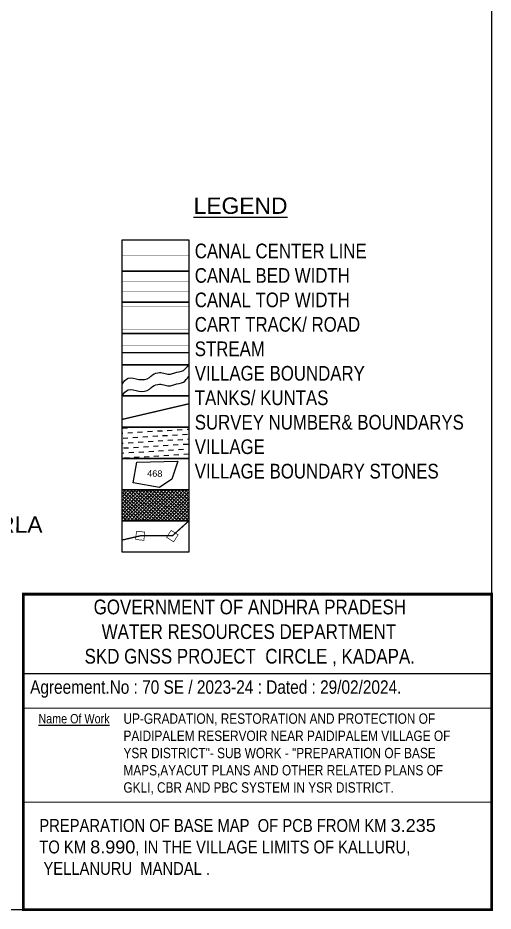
# Model space of a CAD drawing. Header units: inches. Extents: x 179671 to 186600, y 1613438 to 1621634.
# Drawn here: x 185146 to 186600, y 1613438 to 1616173 of the extents above; entities that cross this region are included whole.
import ezdxf
from ezdxf.enums import TextEntityAlignment as Align

# ---------------------------------------------------------------- set-up
doc = ezdxf.new("R2010")
doc.units = ezdxf.units.IN
doc.header["$LTSCALE"] = 15
doc.header["$MEASUREMENT"] = 0
doc.linetypes.add('ACAD_ISO02W100', pattern=[15, 12, -3])
doc.linetypes.add('HIDDEN2', pattern=[0.1875, 0.125, -0.0625])
for name, color, linetype in [('CANAL1', 7, 'Continuous'), ('FRAME 025', 7, 'Continuous'), ('PAPER SIZE', 5, 'Continuous'), ('PLOT NO', 7, 'Continuous'), ('ROADS', 6, 'ACAD_ISO02W100'), ('TABLE', 7, 'Continuous'), ('tank', 4, 'Continuous'), ('text1', 7, 'Continuous'), ('text2', 7, 'Continuous'), ('TITLEBLOCK', 7, 'Continuous'), ('VILLAGE', 30, 'Continuous'), ('VILLAGE BOUNDRY', 5, 'Continuous'), ('VILLAGE STONES', 240, 'Continuous')]:
    doc.layers.add(name, color=color, linetype=linetype)
doc.styles.add('A', font='arial.ttf')
doc.styles.add('ARIALN', font='ARIALN.TTF')
doc.styles.get("Standard").update_dxf_attribs({"font": 'arial.ttf'})
doc.linetypes.add('DOTS', pattern='A,1e-06,-3,["●",Standard,S=3,R=0,X=-1.25,Y=-1.25],-3', length=6.000001)

msp = doc.modelspace()

# ---------------------------------------------------------------- hatches: boundary and pattern name
at = {"layer": 'tank'}
h = msp.add_hatch(dxfattribs=at)
h.set_pattern_fill('DASH', color=256, scale=121.505087, angle=3.5405, style=0)
h.set_pattern_definition([(3.5405362, (-587817.98, -82212.599), (14.2212084, 16.09708578), [15.18813582, -15.18813582])])
h.paths.add_polyline_path([(185464.9, 1614919.2), (185669, 1614919.2), (185669, 1614823.5), (185464.9, 1614823.5)])
at = {"layer": 'VILLAGE', "linetype": 'Continuous'}
h = msp.add_hatch(dxfattribs=at)
h.set_pattern_fill('SACNCR', color=256, scale=81.610896, angle=1.5303, style=0)
h.set_pattern_definition([(46.53031993, (-587817.9805, -82212.5985), (-5.552641114, 5.263678017), []), (46.53031993, (-587812.572, -82212.454), (-5.552641114, 5.263678017), [0, -7.651021475])])
h.paths.add_polyline_path([(185464.9, 1614727.9), (185669, 1614727.9), (185669, 1614632.2), (185464.9, 1614632.2)])

# ---------------------------------------------------------------- linework, layer by layer
at = {"layer": 'CANAL1', "color": 1, "linetype": 'HIDDEN2', "ltscale": 100, "const_width": 1, "elevation": -4.6}
msp.add_lwpolyline([(185464.9, 1615445.4), (185669, 1615445.4)], dxfattribs=at)
at = {"layer": 'CANAL1', "color": 5, "ltscale": 100, "const_width": 1, "elevation": -4.6}
for points in [[(185669, 1615364.7), (185464.9, 1615364.7)], [(185669, 1615334.7), (185464.9, 1615334.7)]]:
    msp.add_lwpolyline(points, dxfattribs=at)
at = {"layer": 'CANAL1', "color": 1, "ltscale": 100, "const_width": 1, "elevation": -4.6}
for points in [[(185669, 1615289), (185464.9, 1615289)], [(185669, 1615219), (185464.9, 1615219)]]:
    msp.add_lwpolyline(points, dxfattribs=at)
at = {"layer": 'FRAME 025', "lineweight": -3}
for points, elevation in [([(185163.2, 1614164.8), (186596.6, 1614164.8)], -0.7), ([(185163.1, 1614059.5), (186594.5, 1614060.5)], 4.6), ([(185162.9, 1613772.4), (186596.1, 1613771.6)], 5.8)]:
    msp.add_lwpolyline(points, dxfattribs=dict(at, elevation=elevation))
at = {"layer": 'PAPER SIZE', "color": 5, "const_width": 8.53}
msp.add_lwpolyline([(186596.1, 1613441.9), (185162.9, 1613441.9), (185162.9, 1614408.2), (186596.1, 1614408.2)], close=True, dxfattribs=at)
at = {"layer": 'PLOT NO', "elevation": -4.6}
for points in [[(185464.9, 1615493.2), (185669, 1615493.2), (185669, 1615397.5), (185464.9, 1615397.5)], [(185464.9, 1615397.5), (185669, 1615397.5), (185669, 1615301.9), (185464.9, 1615301.9)], [(185464.9, 1615301.9), (185669, 1615301.9), (185669, 1615206.2), (185464.9, 1615206.2)], [(185464.9, 1615206.2), (185669, 1615206.2), (185669, 1615110.5), (185464.9, 1615110.5)], [(185464.9, 1615110.5), (185669, 1615110.5), (185669, 1615014.9), (185464.9, 1615014.9)], [(185464.9, 1615014.9), (185669, 1615014.9), (185669, 1614919.2), (185464.9, 1614919.2)], [(185464.9, 1614919.2), (185669, 1614919.2), (185669, 1614823.5), (185464.9, 1614823.5)], [(185464.9, 1614823.5), (185669, 1614823.5), (185669, 1614727.9), (185464.9, 1614727.9)], [(185464.9, 1614727.9), (185669, 1614727.9), (185669, 1614632.2), (185464.9, 1614632.2)], [(185464.9, 1614632.2), (185669, 1614632.2), (185669, 1614536.5), (185464.9, 1614536.5)]]:
    msp.add_lwpolyline(points, close=True, dxfattribs=at)
msp.add_lwpolyline([(185499.1, 1614749.2), (185509.6, 1614812.3), (185635.5, 1614815.1), (185617.3, 1614759.8), (185579.3, 1614734.5), (185499.1, 1614749.2)], dxfattribs=at)
at = {"layer": 'PLOT NO', "color": 4}
for points in [[(185464.9, 1615051.3, -4.6), (185483.7, 1615069.4, -4.6), (185516.4, 1615065.6, -4.6), (185548.5, 1615071.6, -4.6), (185557.9, 1615079.3, -4.6), (185579.5, 1615086.6, -4.6), (185596.5, 1615083.8, -4.6), (185613.3, 1615082.1, -4.6), (185626, 1615086.1, -4.6), (185652.4, 1615093.2, -4.6), (185669, 1615110.5, -4.6)], [(185464.9, 1615015.5, -4.6), (185483.7, 1615033.5, -4.6), (185516.4, 1615029.7, -4.6), (185548.5, 1615035.8, -4.6), (185557.9, 1615043.4, -4.6), (185579.5, 1615050.8, -4.6), (185596.5, 1615048, -4.6), (185613.3, 1615046.2, -4.6), (185626, 1615050.3, -4.6), (185652.4, 1615057.4, -4.6), (185669, 1615074.7, -4.6)]]:
    msp.add_spline(points, degree=3, dxfattribs=at)
at = {"layer": 'ROADS', "ltscale": 0.15, "const_width": 2, "elevation": -4.6}
msp.add_lwpolyline([(185464.9, 1615168.4), (185669, 1615168.4)], dxfattribs=at)
at = {"layer": 'ROADS', "linetype": 'DOTS', "ltscale": 0.5, "elevation": -4.6}
msp.add_lwpolyline([(185464.9, 1615148.4), (185669, 1615148.4)], dxfattribs=at)
at = {"layer": 'text2', "color": 5, "const_width": 4}
msp.add_lwpolyline([(179672.8, 1621079.7), (186596.1, 1621079.7), (186596.1, 1613441.9), (179672.8, 1613441.9)], close=True, dxfattribs=at)
at = {"layer": 'VILLAGE BOUNDRY', "linetype": 'ACAD_ISO02W100', "ltscale": 2, "const_width": 4, "elevation": -4.6}
for points in [[(185464.9, 1614943.1), (185669, 1614990.9)], [(185464.9, 1614573.7), (185521.4, 1614586.9), (185619, 1614586.9), (185669, 1614632.2)]]:
    msp.add_lwpolyline(points, dxfattribs=at)
at = {"layer": 'VILLAGE STONES', "const_width": 2.03, "elevation": -4.6}
for points in [[(185509.1, 1614600.9), (185534.4, 1614598.1), (185531.6, 1614572.9), (185506.3, 1614575.6)], [(185601.2, 1614582.2), (185615, 1614603.5), (185636.4, 1614589.7), (185622.6, 1614568.4)]]:
    msp.add_lwpolyline(points, close=True, dxfattribs=at)

# ---------------------------------------------------------------- texts
at = {"layer": 'PLOT NO'}
msp.add_text('468', height=20, rotation=358.6877, dxfattribs=at).set_placement((185565, 1614777.5, -4.6), align=Align.MIDDLE_CENTER)
at = {"layer": 'TABLE', "extrusion": (0.000201441, 0.004807, 0.999988), "style": 'A'}
msp.add_text('%%ULEGEND', height=50, rotation=359.9999, dxfattribs=at).set_placement((185827.4, 1615578.7, 7798.8), align=Align.MIDDLE)
at = {"layer": 'text1', "color": 1, "insert": (184786.1, 1614731.2), "char_height": 50, "width": 292.473, "attachment_point": 1, "rotation": 359.7684}
msp.add_mtext('\\pi49.62992;NO.80 \\P\\pi-138.46694;BIDINAMCHERLA', dxfattribs=at)
at = {"layer": 'TITLEBLOCK', "extrusion": (0.000201441, 0.004807, 0.999988), "style": 'ARIALN'}
msp.add_text('%%UName Of Work', height=28.744, rotation=359.9999, dxfattribs=at).set_placement((185208.9, 1613993.7, 7796.4))
at = {"layer": 'TITLEBLOCK', "extrusion": (0.000201441, 0.004807, 0.999988), "attachment_point": 1, "text_direction": (1, -1e-06, -0.000201), "style": 'ARIALN'}
for s, insert, char_height, width in [('CANAL CENTER LINE \\PCANAL BED WIDTH {\\H1.52882x; }\\PCANAL TOP WIDTH {\\H1.35255x; }\\PCART TRACK/ ROAD{\\H1.4113x; }\\PSTREAM {\\H1.39172x; }\\PVILLAGE BOUNDARY{\\H1.39825x; }\\PTANKS/ KUNTAS{\\H1.39607x; }\\PSURVEY NUMBER& BOUNDARYS{\\H1.3968x; }\\PVILLAGE{\\H1.39655x; }\\PVILLAGE BOUNDARY STONES{\\H1.39664x; }', (185687.3, 1615481.3, -4.6), 44.934, 942.081), ('\\pi51.94769;GOVERNMENT OF ANDHRA PRADESH  \\P\\pi76.56512;WATER RESOURCES DEPARTMENT      \\P\\pi24.27429;SKD GNSS PROJECT  CIRCLE , KADAPA.', (185325.9, 1614391.6, -7.6), 45.253, 1052.786), ('Agreement.No : 70 SE / 2023-24 : Dated : 29/02/2024.', (185183.5, 1614144.3, -3), 41.104, 1326.781), ('UP-GRADATION, RESTORATION AND PROTECTION OF PAIDIPALEM RESERVOIR NEAR PAIDIPALEM VILLAGE OF YSR DISTRICT"- SUB WORK - "PREPARATION OF BASE MAPS,AYACUT PLANS AND OTHER RELATED PLANS OF GKLI, CBR AND PBC SYSTEM IN YSR DISTRICT.', (185469.2, 1614043, -2.1), 31.6183, 1020.601), ('PREPARATION OF BASE MAP  OF {\\C1;PCB }FROM KM {\\fArial|b0|i0|c0|p34;\\C1;3.235} \\PTO KM {\\fArial|b0|i0|c0|p34;\\C1;8.990}, IN THE VILLAGE LIMITS OF {\\C1;KALLURU,}\\P{\\C1; YELLANURU  }MANDAL .', (185211.6, 1613719.7, -10.4), 39.472, 1402.138)]:
    msp.add_mtext(s, dxfattribs=dict(at, insert=insert, char_height=char_height, width=width))

doc.saveas('drawing.dxf')
